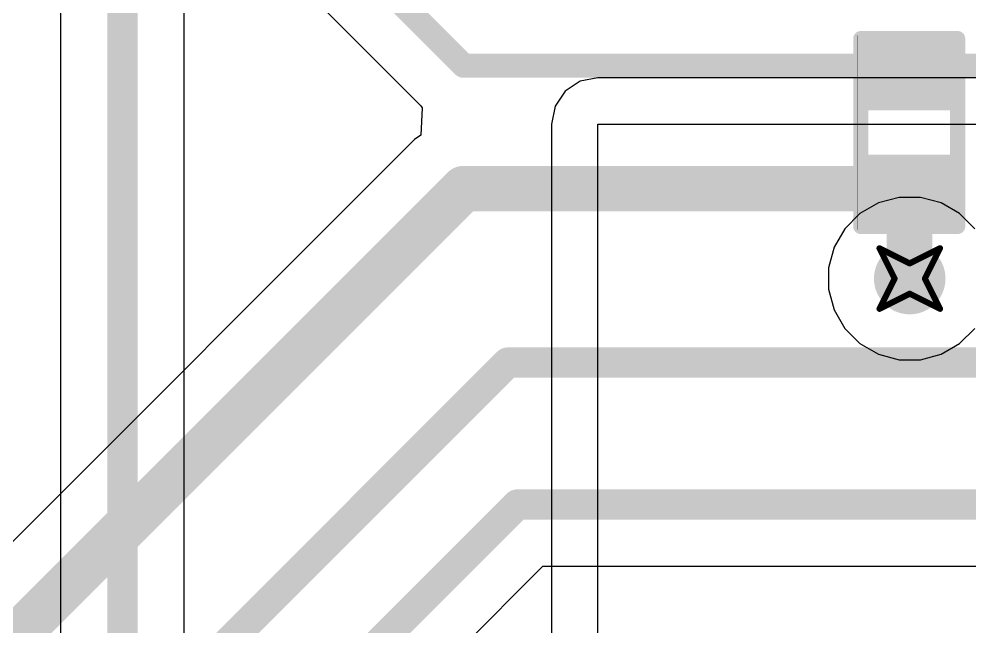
# Model space of a CAD drawing. Header units: inches. Extents: x -36 to 349, y -11 to 240.
# Drawn here: x 153.37 to 161.35, y 53.14 to 58.23 of the extents above; entities that cross this region are included whole.
import ezdxf

# ---------------------------------------------------------------- set-up
doc = ezdxf.new("R2010")
doc.units = ezdxf.units.IN
for name, color, linetype in [('Bottom Layer', 5, 'Continuous'), ('Drill Drawing', 1, 'Continuous'), ('Layer 1', 16, 'Continuous'), ('Layer 2', 76, 'Continuous'), ('Top Layer', 1, 'Continuous'), ('Top Overlay', 2, 'Continuous'), ('Top Paste', 8, 'Continuous'), ('Top Solder', 216, 'Continuous'), ('Via Holes', 16, 'Continuous')]:
    doc.layers.add(name, color=color, linetype=linetype)

# ---------------------------------------------------------------- blocks, each defined once
blk = doc.blocks.new('R___0402_10')
at = {"layer": 'Top Layer'}
for points in [[(-0.6985, -0.3175), (-0.6985, 0.3174999999999999), (-0.2413000000000001, 0.3175), (-0.2412999999999999, -0.3174999999999999)], [(0.2413000000000001, -0.3175), (0.2412999999999999, 0.3174999999999999), (0.6985, 0.3175), (0.6985, -0.3174999999999999)]]:
    blk.add_hatch(color=1, dxfattribs=at).paths.add_polyline_path(points)
at = {"layer": 'Top Paste'}
for points in [[(-0.6985, -0.3175), (-0.6985, 0.3174999999999999), (-0.2413000000000001, 0.3175), (-0.2412999999999999, -0.3174999999999999)], [(0.2413000000000001, -0.3175), (0.2412999999999999, 0.3174999999999999), (0.6985, 0.3175), (0.6985, -0.3174999999999999)]]:
    blk.add_hatch(color=8, dxfattribs=at).paths.add_polyline_path(points)
at = {"layer": 'Top Solder'}
for points in [[(-0.75350116, -0.3725011600000001), (-0.75350116, 0.3725011599999999), (-0.18629884, 0.3725011600000001), (-0.1862988399999999, -0.3725011599999999)], [(0.18629884, -0.3725011600000001), (0.1862988399999999, 0.3725011599999999), (0.75350116, 0.3725011600000001), (0.75350116, -0.3725011599999999)]]:
    blk.add_hatch(color=216, dxfattribs=at).paths.add_polyline_path(points)
at = {"layer": 'Top Overlay'}
for points in [[(0.7874, 0.4064, 0.127, 0.127, 0), (-0.7874, 0.4064, 0.127, 0.127, 0)], [(-0.7874, -0.4064, 0.127, 0.127, 0), (-0.7874, 0.4064, 0.127, 0.127, 0)], [(0.7874, -0.4064, 0.127, 0.127, 0), (0.7874, 0.4064, 0.127, 0.127, 0)], [(0.7874, -0.4064, 0.127, 0.127, 0), (-0.7874, -0.4064, 0.127, 0.127, 0)], [(0.8128, -0.4318, 0.0032258, 0.0032258, 0), (-0.8128, -0.4318, 0.0032258, 0.0032258, 0)]]:
    blk.add_lwpolyline(points, format="xyseb", dxfattribs=at)
for points in [[(-0.8191499999999999, 0.4064, 0.0635, 0.0635, 1), (-0.7556499999999999, 0.4064, 0.0635, 0.0635, 1)], [(-0.8191499999999999, 0.4064, 0.0635, 0.0635, 1), (-0.7556499999999999, 0.4064, 0.0635, 0.0635, 1)], [(0.7556499999999999, 0.4064, 0.0635, 0.0635, 1), (0.8191499999999999, 0.4064, 0.0635, 0.0635, 1)], [(0.7556499999999999, 0.4064, 0.0635, 0.0635, 1), (0.8191499999999999, 0.4064, 0.0635, 0.0635, 1)], [(-0.8191499999999999, -0.4064, 0.0635, 0.0635, 1), (-0.7556499999999999, -0.4064, 0.0635, 0.0635, 1)], [(-0.8191499999999999, -0.4064, 0.0635, 0.0635, 1), (-0.7556499999999999, -0.4064, 0.0635, 0.0635, 1)], [(0.7556499999999999, -0.4064, 0.0635, 0.0635, 1), (0.8191499999999999, -0.4064, 0.0635, 0.0635, 1)], [(0.7556499999999999, -0.4064, 0.0635, 0.0635, 1), (0.8191499999999999, -0.4064, 0.0635, 0.0635, 1)], [(-0.81360518, -0.4318, 0.0016129, 0.0016129, 1), (-0.8119948199999999, -0.4318, 0.0016129, 0.0016129, 1)], [(0.8119948199999999, -0.4318, 0.0016129, 0.0016129, 1), (0.81360518, -0.4318, 0.0016129, 0.0016129, 1)]]:
    blk.add_lwpolyline(points, format="xyseb", close=True, dxfattribs=at)

msp = doc.modelspace()

# ---------------------------------------------------------------- hatches: boundary and pattern name
at = {"layer": 'Bottom Layer'}
h = msp.add_hatch(color=5, dxfattribs=at)
edge = h.paths.add_edge_path()
edge.add_arc((160.84179922, 56.05779999999999), 0.2999994, 0, 360)
at = {"layer": 'Layer 1'}
h = msp.add_hatch(color=16, dxfattribs=at)
edge = h.paths.add_edge_path()
edge.add_arc((160.84179922, 56.05779999999999), 0.2999994, 0, 360)
at = {"layer": 'Layer 2'}
h = msp.add_hatch(color=76, dxfattribs=at)
edge = h.paths.add_edge_path()
edge.add_arc((160.84179922, 56.05779999999999), 0.2999994, 0, 360)
at = {"layer": 'Top Layer'}
h = msp.add_hatch(color=1, dxfattribs=at)
edge = h.paths.add_edge_path()
edge.add_arc((160.84179922, 56.05779999999999), 0.2999994, 0, 360)
at = {"layer": 'Via Holes'}
h = msp.add_hatch(color=7, dxfattribs=at)
edge = h.paths.add_edge_path()
edge.add_arc((160.84179922, 56.05779999999999), 0.1499997, 0, 360)

# ---------------------------------------------------------------- linework, layer by layer
at = {"layer": 'Bottom Layer'}
for p, q in [((153.7198475, 61.65787008), (153.7198475, 51.62404204)), ((154.75575094, 51.4094984), (154.75575094, 61.65787008)), ((158.07694064, 57.71209437999999), (157.95091346, 57.62788576)), ((158.22559922, 57.74166506), (158.07694064, 57.71209437999999)), ((164.11093416, 57.74166506), (158.22559922, 57.74166506)), ((157.95091346, 57.62788576), (157.86670484, 57.50185858)), ((157.86670484, 57.50185858), (157.83713416, 57.35319999999999)), ((157.83713416, 57.35319999999999), (157.83713416, 50.0126)), ((158.22559922, 50.0126), (158.22559922, 57.35319999999999)), ((158.22559922, 57.35319999999999), (164.49939922, 57.35319999999999))]:
    msp.add_line(p, q, dxfattribs=at)
msp.add_lwpolyline([(154.23779922, 51.4094984, 0.254, 0.254, 0), (154.23779922, 62.10299999999999, 0.254, 0.254, 0)], format="xyseb", dxfattribs=at)
at = {"layer": 'Drill Drawing'}
for points in [[(160.58779922, 56.3118, 0.0508, 0.0508, 0), (160.84179922, 56.1848, 0.0508, 0.0508, 0)], [(160.58779922, 56.3118, 0.0508, 0.0508, 0), (160.71479922, 56.05779999999999, 0.0508, 0.0508, 0)], [(160.84179922, 56.1848, 0.0508, 0.0508, 0), (161.09579922, 56.3118, 0.0508, 0.0508, 0)], [(160.96879922, 56.05779999999999, 0.0508, 0.0508, 0), (161.09579922, 56.3118, 0.0508, 0.0508, 0)], [(160.58779922, 55.8038, 0.0508, 0.0508, 0), (160.71479922, 56.05779999999999, 0.0508, 0.0508, 0)], [(160.96879922, 56.05779999999999, 0.0508, 0.0508, 0), (161.09579922, 55.8038, 0.0508, 0.0508, 0)], [(160.58779922, 55.8038, 0.0508, 0.0508, 0), (160.84179922, 55.9308, 0.0508, 0.0508, 0)], [(160.84179922, 55.9308, 0.0508, 0.0508, 0), (161.09579922, 55.8038, 0.0508, 0.0508, 0)]]:
    msp.add_lwpolyline(points, format="xyseb", dxfattribs=at)
for points in [[(160.57509922, 56.3118, 0.0254, 0.0254, 1), (160.60049922, 56.3118, 0.0254, 0.0254, 1)], [(160.57509922, 56.3118, 0.0254, 0.0254, 1), (160.60049922, 56.3118, 0.0254, 0.0254, 1)], [(161.08309922, 56.3118, 0.0254, 0.0254, 1), (161.10849922, 56.3118, 0.0254, 0.0254, 1)], [(161.08309922, 56.3118, 0.0254, 0.0254, 1), (161.10849922, 56.3118, 0.0254, 0.0254, 1)], [(160.82909922, 56.1848, 0.0254, 0.0254, 1), (160.85449922, 56.1848, 0.0254, 0.0254, 1)], [(160.82909922, 56.1848, 0.0254, 0.0254, 1), (160.85449922, 56.1848, 0.0254, 0.0254, 1)], [(160.70209922, 56.05779999999999, 0.0254, 0.0254, 1), (160.72749922, 56.05779999999999, 0.0254, 0.0254, 1)], [(160.70209922, 56.05779999999999, 0.0254, 0.0254, 1), (160.72749922, 56.05779999999999, 0.0254, 0.0254, 1)], [(160.95609922, 56.05779999999999, 0.0254, 0.0254, 1), (160.98149922, 56.05779999999999, 0.0254, 0.0254, 1)], [(160.95609922, 56.05779999999999, 0.0254, 0.0254, 1), (160.98149922, 56.05779999999999, 0.0254, 0.0254, 1)], [(160.82909922, 55.9308, 0.0254, 0.0254, 1), (160.85449922, 55.9308, 0.0254, 0.0254, 1)], [(160.82909922, 55.9308, 0.0254, 0.0254, 1), (160.85449922, 55.9308, 0.0254, 0.0254, 1)], [(160.57509922, 55.8038, 0.0254, 0.0254, 1), (160.60049922, 55.8038, 0.0254, 0.0254, 1)], [(160.57509922, 55.8038, 0.0254, 0.0254, 1), (160.60049922, 55.8038, 0.0254, 0.0254, 1)], [(161.08309922, 55.8038, 0.0254, 0.0254, 1), (161.10849922, 55.8038, 0.0254, 0.0254, 1)], [(161.08309922, 55.8038, 0.0254, 0.0254, 1), (161.10849922, 55.8038, 0.0254, 0.0254, 1)]]:
    msp.add_lwpolyline(points, format="xyseb", close=True, dxfattribs=at)
at = {"layer": 'Layer 1'}
for p, q in [((160.75214484, 56.7387994), (160.57894224, 56.69239105999999)), ((160.9314536, 56.7387994), (160.75214484, 56.7387994)), ((161.1046562, 56.69239105999999), (160.9314536, 56.7387994)), ((160.57894224, 56.69239105999999), (160.42365426, 56.60273667999999)), ((161.25994418, 56.60273667999999), (161.1046562, 56.69239105999999)), ((160.42365426, 56.60273667999999), (160.29686254, 56.47594495999999)), ((161.3867359, 56.47594495999999), (161.25994418, 56.60273667999999)), ((160.29686254, 56.47594495999999), (160.20720816, 56.32065698)), ((160.20720816, 56.32065698), (160.16079982, 56.14745437999999)), ((160.16079982, 56.14745437999999), (160.16079982, 55.96814562)), ((160.16079982, 55.96814562), (160.20720816, 55.79494302)), ((160.20720816, 55.79494302), (160.29686254, 55.63965503999999)), ((160.29686254, 55.63965503999999), (160.42365426, 55.51286331999999)), ((161.25994418, 55.51286331999999), (161.3867359, 55.63965503999999)), ((160.42365426, 55.51286331999999), (160.57894224, 55.42320893999999)), ((161.1046562, 55.42320893999999), (161.25994418, 55.51286331999999)), ((160.57894224, 55.42320893999999), (160.75214484, 55.3768006)), ((160.75214484, 55.3768006), (160.9314536, 55.3768006)), ((160.9314536, 55.3768006), (161.1046562, 55.42320893999999))]:
    msp.add_line(p, q, dxfattribs=at)
at = {"layer": 'Top Layer'}
for p, q in [((150.91183178, 63.33528099999999), (156.742384, 57.50473386)), ((156.75224682, 57.48845753999999), (156.73985162, 57.25865357999999)), ((156.742384, 57.50473386), (156.75224682, 57.48845753999999)), ((156.68845218, 57.22431024), (153.18095094, 53.71680899999999)), ((156.73985162, 57.25865357999999), (156.68845218, 57.22431024)), ((154.88275094, 50.76325636), (157.76481782, 53.64532324)), ((157.76481782, 53.64532324), (165.4507232, 53.64532324))]:
    msp.add_line(p, q, dxfattribs=at)
for points in [[(151.11564646, 63.82733488, 0.2032, 0.2032, 0), (157.1005113, 57.84247512, 0.2032, 0.2032, 0)], [(157.1005113, 57.84247512, 0.2032, 0.2032, 0), (160.83732882, 57.84247512, 0.2032, 0.2032, 0)], [(160.83732882, 57.84247512, 0.2032, 0.2032, 0), (166.2127232, 57.84247512, 0.2032, 0.2032, 0)], [(152.45979922, 52.17159999999999, 0.3809999999999999, 0.3809999999999999, 0), (157.10048082, 56.8122816, 0.3809999999999999, 0.3809999999999999, 0)], [(157.10048082, 56.8122816, 0.3809999999999999, 0.3809999999999999, 0), (160.83732882, 56.8122816, 0.3809999999999999, 0.3809999999999999, 0)], [(160.83732882, 56.8122816, 0.3809999999999999, 0.3809999999999999, 0), (160.83956402, 56.8100464, 0.3809999999999999, 0.3809999999999999, 0)], [(160.83956402, 56.0600352, 0.3809999999999999, 0.3809999999999999, 0), (160.83956402, 56.8100464, 0.3809999999999999, 0.3809999999999999, 0)], [(160.83956402, 56.0600352, 0.3809999999999999, 0.3809999999999999, 0), (160.84179922, 56.05779999999999, 0.3809999999999999, 0.3809999999999999, 0)], [(153.50119922, 51.3842, 0.254, 0.254, 0), (157.47027434, 55.35327512, 0.254, 0.254, 0)], [(157.47027434, 55.35327512, 0.254, 0.254, 0), (166.2127232, 55.35327512, 0.254, 0.254, 0)], [(154.36479922, 50.9778, 0.254, 0.254, 0), (157.55027418, 54.16327496, 0.254, 0.254, 0)], [(157.55027418, 54.16327496, 0.254, 0.254, 0), (166.2127232, 54.16327496, 0.254, 0.254, 0)]]:
    msp.add_lwpolyline(points, format="xyseb", dxfattribs=at)
for points in [[(157.0497113, 57.84247512, 0.1016, 0.1016, 1), (157.1513113, 57.84247512, 0.1016, 0.1016, 1)], [(157.0497113, 57.84247512, 0.1016, 0.1016, 1), (157.1513113, 57.84247512, 0.1016, 0.1016, 1)], [(160.78652882, 57.84247512, 0.1016, 0.1016, 1), (160.88812882, 57.84247512, 0.1016, 0.1016, 1)], [(160.78652882, 57.84247512, 0.1016, 0.1016, 1), (160.88812882, 57.84247512, 0.1016, 0.1016, 1)], [(157.00523082, 56.8122816, 0.1905, 0.1905, 1), (157.19573082, 56.8122816, 0.1905, 0.1905, 1)], [(157.00523082, 56.8122816, 0.1905, 0.1905, 1), (157.19573082, 56.8122816, 0.1905, 0.1905, 1)], [(160.74207882, 56.8122816, 0.1905, 0.1905, 1), (160.93257882, 56.8122816, 0.1905, 0.1905, 1)], [(160.74207882, 56.8122816, 0.1905, 0.1905, 1), (160.93257882, 56.8122816, 0.1905, 0.1905, 1)], [(160.74431402, 56.8100464, 0.1905, 0.1905, 1), (160.93481402, 56.8100464, 0.1905, 0.1905, 1)], [(160.74431402, 56.8100464, 0.1905, 0.1905, 1), (160.93481402, 56.8100464, 0.1905, 0.1905, 1)], [(160.74431402, 56.0600352, 0.1905, 0.1905, 1), (160.93481402, 56.0600352, 0.1905, 0.1905, 1)], [(160.74431402, 56.0600352, 0.1905, 0.1905, 1), (160.93481402, 56.0600352, 0.1905, 0.1905, 1)], [(160.74654922, 56.05779999999999, 0.1905, 0.1905, 1), (160.93704922, 56.05779999999999, 0.1905, 0.1905, 1)], [(157.40677434, 55.35327512, 0.127, 0.127, 1), (157.53377434, 55.35327512, 0.127, 0.127, 1)], [(157.40677434, 55.35327512, 0.127, 0.127, 1), (157.53377434, 55.35327512, 0.127, 0.127, 1)], [(157.48677418, 54.16327496, 0.127, 0.127, 1), (157.61377418, 54.16327496, 0.127, 0.127, 1)], [(157.48677418, 54.16327496, 0.127, 0.127, 1), (157.61377418, 54.16327496, 0.127, 0.127, 1)]]:
    msp.add_lwpolyline(points, format="xyseb", close=True, dxfattribs=at)

# ---------------------------------------------------------------- block references
at = {"rotation": 270}
msp.add_blockref('R___0402_10', (160.83732882, 57.28218159999999), dxfattribs=at)

doc.saveas('drawing.dxf')
